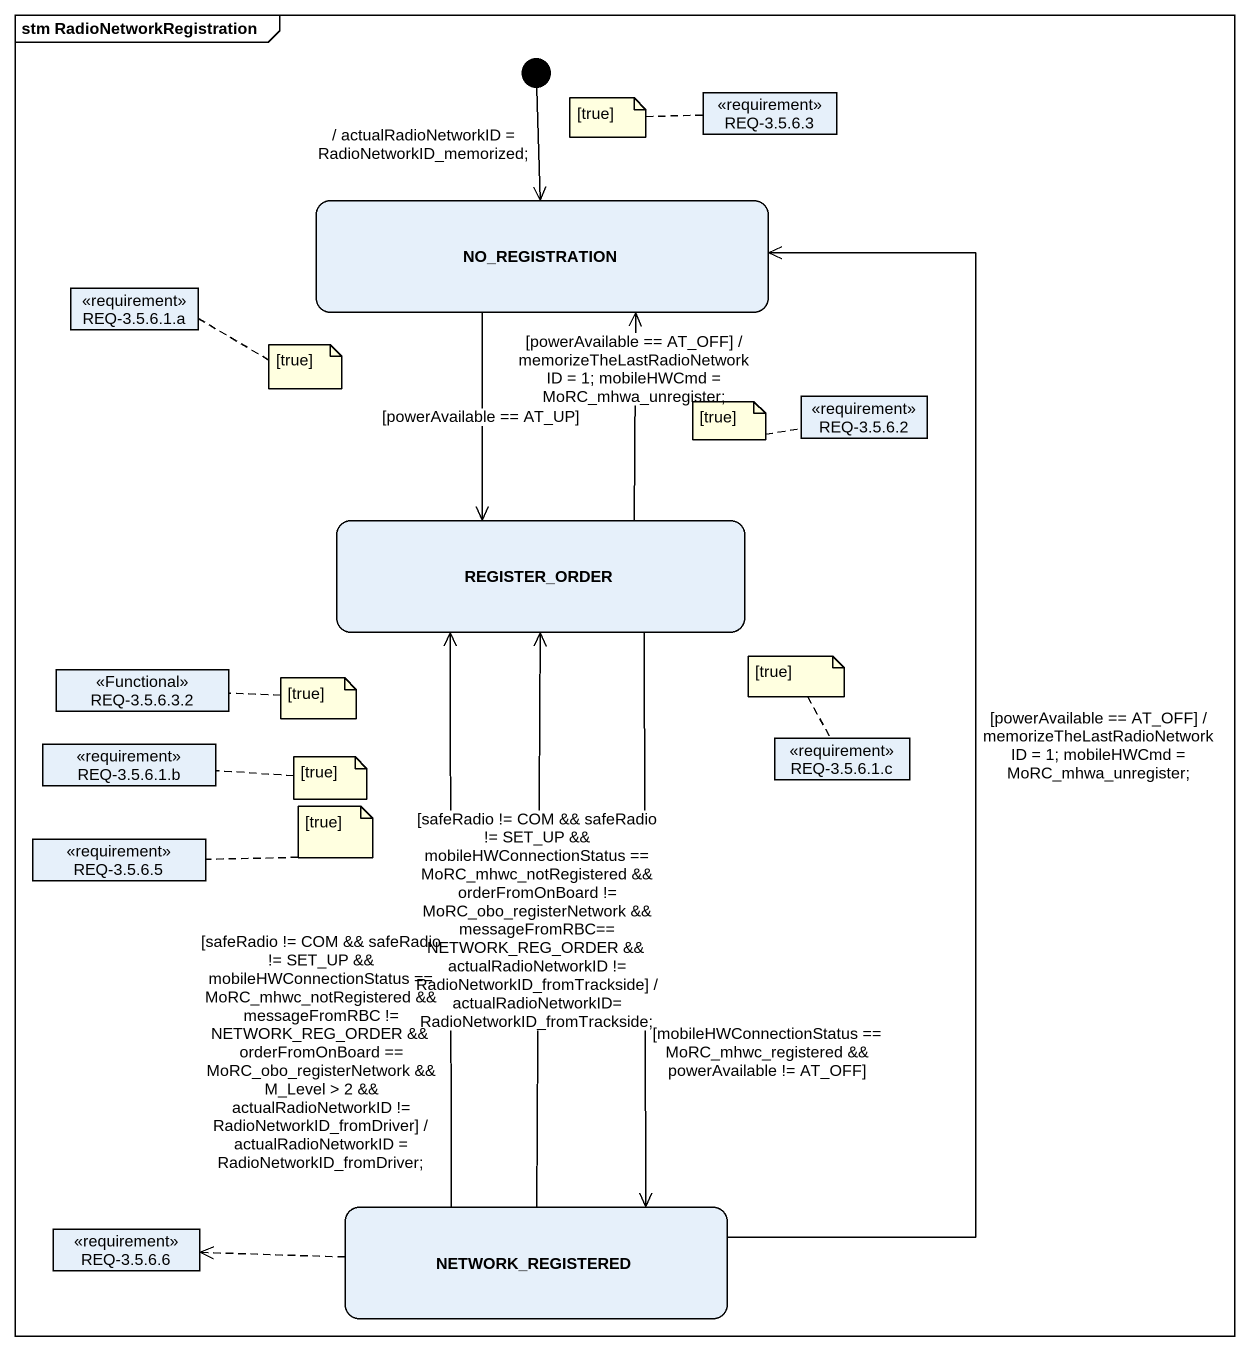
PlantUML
@startuml
mainframe stm RadioNetworkRegistration
hide empty description
state "REQ-3.5.6.3" as REQ_3_5_6_3 <<requirement>>
state NO_REGISTRATION
state "REQ-3.5.6.1.a" as REQ_3_5_6_1_a <<requirement>>
state "REQ-3.5.6.2" as REQ_3_5_6_2 <<requirement>>
state REGISTER_ORDER
state "REQ-3.5.6.3.2" as REQ_3_5_6_3_2 <<Functional>>
state "REQ-3.5.6.1.b" as REQ_3_5_6_1_b <<requirement>>
state "REQ-3.5.6.1.c" as REQ_3_5_6_1_c <<requirement>>
state "REQ-3.5.6.5" as REQ_3_5_6_5 <<requirement>>
state "REQ-3.5.6.6" as REQ_3_5_6_6 <<requirement>>
state NETWORK_REGISTERED
[*] --> NO_REGISTRATION : / actualRadioNetworkID = RadioNetworkID_memorized;
NO_REGISTRATION --> REGISTER_ORDER : [powerAvailable == AT_UP]
REGISTER_ORDER -up-> NO_REGISTRATION : [powerAvailable == AT_OFF] / memorizeTheLastRadioNetworkID = 1; mobileHWCmd = MoRC_mhwa_unregister;
REGISTER_ORDER --> NETWORK_REGISTERED : [mobileHWConnectionStatus == MoRC_mhwc_registered && powerAvailable != AT_OFF]
NETWORK_REGISTERED -up-> NO_REGISTRATION : [powerAvailable == AT_OFF] / memorizeTheLastRadioNetworkID = 1; mobileHWCmd = MoRC_mhwa_unregister;
NETWORK_REGISTERED -up-> REGISTER_ORDER : [safeRadio != COM && safeRadio != SET_UP && mobileHWConnectionStatus == MoRC_mhwc_notRegistered && orderFromOnBoard != MoRC_obo_registerNetwork && messageFromRBC== NETWORK_REG_ORDER && actualRadioNetworkID != RadioNetworkID_fromTrackside] / actualRadioNetworkID= RadioNetworkID_fromTrackside;
NETWORK_REGISTERED -up-> REGISTER_ORDER : [safeRadio != COM && safeRadio != SET_UP && mobileHWConnectionStatus == MoRC_mhwc_notRegistered && messageFromRBC != NETWORK_REG_ORDER && orderFromOnBoard == MoRC_obo_registerNetwork && M_Level > 2 && actualRadioNetworkID != RadioNetworkID_fromDriver] / actualRadioNetworkID = RadioNetworkID_fromDriver;
NETWORK_REGISTERED -left[dashed]-> REQ_3_5_6_6
note left of REQ_3_5_6_3 : [true]
note right of REQ_3_5_6_1_a : [true]
note left of REQ_3_5_6_2 : [true]
note top of REQ_3_5_6_1_c : [true]
note right of REQ_3_5_6_3_2 : [true]
note right of REQ_3_5_6_1_b : [true]
note right of REQ_3_5_6_5 : [true]
@enduml
